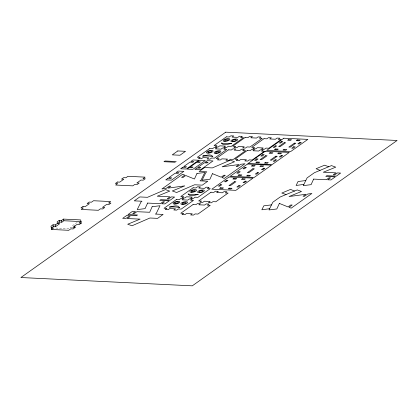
<?xml version="1.0" encoding="UTF-8"?>
<svg xmlns="http://www.w3.org/2000/svg" width="418" height="418" viewBox="0 0 418 418"><rect width="100%" height="100%" fill="white"/><g stroke="black" fill="none" stroke-linecap="round" stroke-linejoin="round"><path stroke-width="0.31" stroke-dasharray="2.09 1.57" d="M72.439 225.741L76.536 222.836L78.25 222.919M72.105 227.277L70.391 227.193L68.343 228.646L54.063 227.956"/><path stroke-width="0.63" d="M57.862 223.092L55.301 224.91L53.018 224.8L50.97 226.253L51.362 227.899L53.645 228.009L51.597 229.466L51.205 227.815M80.873 221.493L81.264 223.139L78.976 223.024L81.024 221.571L80.632 219.925L63.494 219.095L61.446 220.547L59.163 220.438L57.114 221.89L57.506 223.541L59.79 223.651L55.693 226.556L53.41 226.446L51.362 227.899M57.506 223.541L59.555 222.083L61.838 222.193L63.886 220.741L81.024 221.571M74.728 225.851L75.12 227.496L73.072 228.949L70.783 228.839L68.735 230.297L51.597 229.466M81.264 223.139L79.216 224.591L76.928 224.482L72.831 227.387L75.12 227.496M303.86 184.401L296.106 185.467L298.076 181.511L305.772 180.56M269.605 208.718L261.846 209.784L263.815 205.828L271.512 204.877M195.326 194.6L198.32 194.448C195.258 194.804 190.091 197.27 188.032 193.952L188.544 194.067A23.34 7.984 -13.4 0 0 195.326 194.6M176.208 161.541L164.985 160.998L163.981 161.714L175.205 162.257M179.108 207.469L179.615 207.584C177.582 204.256 172.404 206.722 169.347 207.072L172.341 206.926A23.34 7.984 -13.4 0 1 179.113 207.464M328.767 166.73L324.561 165.199L316.097 168.72L320.052 170.356M286.043 194.563L281.836 193.038L290.552 189.406L294.507 191.042M63.494 219.095L63.886 220.741M61.446 220.547L61.838 222.193M59.163 220.438L59.555 222.083M55.301 224.91L55.693 226.556M53.018 224.8L53.41 226.446M152.142 206.717L149.686 212.266L136.89 211.691L134.147 213.655L132.741 213.593L135.484 211.628L132.276 211.482L127.981 214.559L137.517 214.988L136.524 215.698L126.988 215.27L122.693 218.348L125.902 218.494L128.645 216.529L130.05 216.592L127.312 218.557L140.108 219.131L127.704 224.231L132.025 225.767L149.9 218.008L157.638 218.358L163.114 214.434L155.376 214.084L156.254 213.457L159.984 205.729L152.142 206.717M147.601 203.07L145.056 208.634L137.224 209.601L141.08 201.857L141.968 201.23L134.262 200.854L139.784 196.935L147.491 197.306L165.439 189.579L169.713 191.13L157.267 196.209L170.006 196.826L167.237 198.79L168.637 198.858L171.406 196.894L174.599 197.05L170.267 200.123L160.773 199.663L159.77 200.379L169.264 200.839L164.932 203.911L161.74 203.759L164.504 201.795L163.104 201.727L160.34 203.691L147.601 203.07M196.993 173.454L194.448 179.014L185.77 175.513L183.006 177.478L181.605 177.41L184.819 175.132L182.64 174.254L161.923 188.957L166.139 188.387L169.347 186.109L170.748 186.177L167.984 188.137L184.782 185.874L172.331 190.953L176.61 192.51L194.558 184.777L202.26 185.153L207.788 181.229L200.081 180.858L200.969 180.226L204.82 172.488L196.993 173.454M212.454 173.674L209.909 179.233L202.082 180.2L205.933 172.462L206.821 171.829L199.114 171.458L204.642 167.534L212.344 167.911L230.292 160.178L234.571 161.729L222.12 166.813L238.918 164.546L236.154 166.51L237.555 166.578L240.763 164.3L244.979 163.731L224.262 178.434L222.083 177.556L225.297 175.278L223.896 175.21L221.132 177.169L212.454 173.674M279.365 203.414L276.82 208.974L268.993 209.94L272.844 202.202L280.144 197.019L297.203 189.918L301.482 191.47L289.031 196.554L305.835 194.292L303.066 196.251L304.466 196.319L307.679 194.041L311.891 193.471L291.179 208.174L289 207.297L292.213 205.019L290.813 204.951L288.044 206.915L279.365 203.414M313.625 179.097L311.081 184.662L303.254 185.629L307.105 177.885L314.404 172.707L331.464 165.606L335.743 167.158L323.292 172.237L336.03 172.853L333.266 174.818L334.666 174.886L337.43 172.921L340.628 173.078L336.297 176.15L326.803 175.691L325.8 176.406L335.293 176.866L330.962 179.939L327.764 179.787L330.528 177.822L329.133 177.754L326.364 179.719L313.625 179.097M83.036 206.44L80.987 207.892L83.276 208.002L81.228 209.455L98.366 210.285L100.414 208.833L102.697 208.943L104.746 207.49L102.462 207.38L106.559 204.47L108.842 204.585L110.89 203.127L108.607 203.017L110.655 201.565L93.517 200.734L91.469 202.187L89.18 202.077L87.132 203.529L89.421 203.639L85.324 206.549L83.036 206.44M117.448 182.018L115.399 183.471L117.683 183.58L115.634 185.033L132.772 185.864L134.821 184.411L137.109 184.521L139.157 183.068L136.869 182.959L140.965 180.053L143.254 180.163L145.302 178.711L143.013 178.596L145.062 177.143L127.924 176.312L125.875 177.765L123.592 177.655L121.544 179.108L123.827 179.223L119.731 182.128L117.448 182.018M177.802 150.945L172.279 154.864L179.98 155.235L185.508 151.316L177.802 150.945M225.715 132.166L20.9 277.526L192.285 285.834L397.1 140.474L225.715 132.166M182.676 167.315L180.628 168.767L186.339 169.044L198.733 160.251L193.022 159.974L190.974 161.426L193.827 161.567L192.823 162.278L189.971 162.142L183.68 166.604L186.538 166.74L185.535 167.456L182.676 167.315M209.617 148.589L197.327 157.309L200.185 157.45L198.545 158.61L201.403 158.751L203.043 157.586L208.754 157.863L207.114 159.028L209.972 159.164L211.612 158.004L214.465 158.14L226.755 149.419L223.902 149.283L225.537 148.118L222.679 147.977L221.044 149.142L215.333 148.865L216.968 147.7L214.11 147.564L212.475 148.73L209.617 148.589M167.811 178.413L165.763 179.865L171.479 180.142L183.868 171.349L178.157 171.072L176.109 172.524L178.967 172.665L177.964 173.376L175.105 173.24L168.815 177.702L171.673 177.838L170.669 178.554L167.811 178.413M226.368 136.838L214.079 145.558L216.932 145.699L215.296 146.864L218.149 147L219.79 145.835L225.501 146.112L223.865 147.277L226.723 147.418L228.359 146.253L231.217 146.389L243.506 137.668L240.648 137.532L242.288 136.367L239.43 136.231L237.79 137.391L232.079 137.114L233.719 135.954L230.861 135.813L229.221 136.979L226.368 136.838M189.176 167.628L187.128 169.086L192.839 169.363L205.233 160.564L199.517 160.287L197.468 161.745L200.326 161.881L199.323 162.592L196.465 162.456L190.18 166.918L193.038 167.059L192.034 167.77L189.176 167.628M196.946 168.005L194.898 169.462L200.609 169.739L212.997 160.946L207.286 160.669L205.238 162.121L208.096 162.257L207.093 162.973L204.235 162.832L197.949 167.294L200.802 167.435L199.799 168.146L196.946 168.005M245.084 137.501L232.795 146.222L235.653 146.363L234.012 147.523L236.87 147.664L238.506 146.499L244.222 146.775L242.581 147.941L245.439 148.076L247.075 146.917L249.933 147.052L262.222 138.332L259.364 138.191L261.004 137.031L258.146 136.89L256.511 138.055L250.795 137.778L252.435 136.613L249.577 136.477L247.937 137.637L245.084 137.501M228.458 149.843L216.169 158.568L219.027 158.704L217.391 159.869L220.244 160.005L221.885 158.845L227.596 159.122L225.96 160.282L228.813 160.423L230.454 159.258L233.312 159.399L245.601 150.673L242.743 150.537L244.378 149.372L241.526 149.236L239.885 150.396L234.174 150.119L235.809 148.96L232.957 148.818L231.316 149.984L228.458 149.843M176.344 199.548L164.055 208.268L166.913 208.41L165.272 209.57L168.13 209.711L169.771 208.545L175.482 208.822L173.841 209.988L176.699 210.123L178.34 208.963L181.193 209.099L193.482 200.379L190.629 200.238L192.264 199.078L189.406 198.937L187.771 200.102L182.055 199.825L183.695 198.66L180.837 198.524L179.202 199.684L176.344 199.548M193.095 187.797L180.806 196.517L183.659 196.659L182.023 197.819L184.876 197.96L186.517 196.794L192.228 197.071L190.592 198.236L193.445 198.372L195.086 197.212L197.944 197.348L210.233 188.628L207.375 188.492L209.016 187.327L206.158 187.186L204.517 188.351L198.806 188.074L200.447 186.909L197.589 186.773L195.948 187.938L193.095 187.797M247.299 150.485L235.01 159.206L237.863 159.347L236.227 160.507L239.086 160.648L240.721 159.483L246.432 159.76L244.796 160.925L247.655 161.061L249.29 159.901L252.148 160.037L264.437 151.316L261.579 151.175L263.22 150.015L260.362 149.874L258.721 151.039L253.01 150.762L254.651 149.597L251.793 149.461L250.152 150.621L247.299 150.485M263.998 138.682L251.714 147.402L254.567 147.544L252.932 148.709L255.785 148.845L257.425 147.679L263.136 147.956L261.501 149.121L264.354 149.263L265.994 148.097L268.852 148.233L281.142 139.513L278.284 139.377L279.919 138.212L277.066 138.076L275.425 139.236L269.714 138.959L271.35 137.799L268.497 137.658L266.856 138.823L263.998 138.682M229.043 176.976L211.842 189.187L235.836 190.347L253.036 178.136L229.043 176.976M265.289 151.253L248.083 163.464L272.076 164.624L289.282 152.413L265.289 151.253M247.477 164.028L230.271 176.239L254.264 177.404L271.47 165.194L247.477 164.028M283.848 138.217L266.642 150.428L290.635 151.588L307.841 139.382L283.848 138.217M220.453 184.636L218.405 186.088L219.774 186.151L221.822 184.699L220.453 184.636M226.598 180.273L224.55 181.725L225.919 181.793L227.967 180.341L226.598 180.273M256.694 158.913L254.646 160.366L256.015 160.434L258.063 158.976L256.694 158.913M262.838 154.55L260.79 156.003L262.159 156.071L264.207 154.618L262.838 154.55M238.882 171.688L236.834 173.141L238.203 173.209L240.251 171.756L238.882 171.688M245.026 167.331L242.978 168.783L244.347 168.846L246.395 167.393L245.026 167.331M275.253 145.877L273.205 147.329L274.579 147.397L276.627 145.939L275.253 145.877M281.398 141.514L279.349 142.966L280.724 143.034L282.772 141.582L281.398 141.514M193.095 204.512L180.806 213.232L183.664 213.373L182.023 214.538L184.881 214.674L186.522 213.509L192.233 213.786L190.592 214.951L193.45 215.092L195.091 213.927L197.944 214.063L210.233 205.342L207.38 205.207L209.016 204.041L206.158 203.906L204.522 205.066L198.811 204.789L200.447 203.629L197.589 203.488L195.953 204.653L193.095 204.512M210.975 192.228L198.686 200.948L201.544 201.089L199.903 202.255L202.761 202.39L204.402 201.225L210.113 201.502L208.477 202.667L211.33 202.808L212.971 201.643L215.824 201.779L228.113 193.059L225.26 192.923L226.896 191.757L224.043 191.622L222.402 192.782L216.691 192.505L218.327 191.345L215.474 191.204L213.833 192.369L210.975 192.228M220.584 187.745L219.596 188.445L222.454 188.581L223.437 187.886L220.584 187.745M233.855 178.324L232.873 179.024L235.726 179.16L236.708 178.465L233.855 178.324M256.824 162.022L255.842 162.722L258.7 162.858L259.683 162.163L256.824 162.022M265.66 155.7L260.132 159.619L261.532 159.686L267.06 155.768L265.66 155.7M270.096 152.607L269.114 153.301L271.972 153.443L272.954 152.742L270.096 152.607M239.012 174.802L238.03 175.497L240.888 175.638L241.87 174.938L239.012 174.802M252.284 165.382L251.302 166.082L254.16 166.218L255.142 165.523L252.284 165.382M275.384 148.986L274.401 149.686L277.259 149.822L278.242 149.127L275.384 148.986M284.219 142.663L278.696 146.582L280.097 146.65L285.619 142.731L284.219 142.663M288.655 139.57L287.673 140.265L290.531 140.406L291.513 139.706L288.655 139.57M234.503 181.668L228.975 185.587L230.375 185.655L235.904 181.736L234.503 181.668M252.932 168.726L247.409 172.644L248.809 172.712L254.332 168.794L252.932 168.726M229.153 188.163L228.171 188.858L231.023 188.999L232.006 188.299L229.153 188.163M242.424 178.742L241.442 179.437L244.295 179.578L245.277 178.878L242.424 178.742M265.393 162.44L264.411 163.135L267.269 163.276L268.251 162.576L265.393 162.44M278.665 153.019L277.683 153.719L280.541 153.855L281.523 153.16L278.665 153.019M247.581 175.215L246.599 175.915L249.457 176.051L250.439 175.356L247.581 175.215M260.853 165.8L259.871 166.495L262.729 166.636L263.711 165.936L260.853 165.8M283.953 149.404L282.97 150.099L285.828 150.24L286.811 149.539L283.953 149.404M297.224 139.983L296.242 140.683L299.1 140.819L300.082 140.124L297.224 139.983M275.828 156.191L270.305 160.115L271.705 160.178L277.228 156.259L275.828 156.191M294.392 143.155L288.864 147.079L290.264 147.146L295.792 143.222L294.392 143.155M238.96 185.529L236.912 186.982L238.281 187.05L240.329 185.597L238.96 185.529M245.105 181.172L243.057 182.624L244.425 182.692L246.474 181.234L245.105 181.172M275.201 159.807L273.153 161.264L274.527 161.327L276.575 159.875L275.201 159.807M281.345 155.449L279.297 156.902L280.671 156.969L282.72 155.512L281.345 155.449M257.394 172.587L255.346 174.04L256.715 174.107L258.763 172.655L257.394 172.587M263.539 168.224L261.49 169.677L262.859 169.745L264.907 168.292L263.539 168.224M293.765 146.77L291.717 148.228L293.086 148.291L295.134 146.838L293.765 146.77M299.91 142.413L297.862 143.865L299.231 143.933L301.279 142.481L299.91 142.413M231.593 143.489C228.531 143.844 223.364 146.31 221.305 142.993L221.817 143.108A23.34 7.984 -13.4 0 0 228.599 143.64L231.593 143.489M203.785 155.825L202.62 156.113L205.614 155.966A23.34 7.984 -13.4 0 1 212.386 156.504L212.887 156.625C211.21 153.526 206.513 155.543 203.785 155.825M224.853 141.404A3.459 1.181 -13.4 0 0 229.853 139.272A3.459 1.181 -13.4 0 0 224.732 139.33A3.459 1.181 -13.4 0 0 224.853 141.404M233.291 141.195A2.017 0.69 -13.4 0 0 236.212 139.952A2.017 0.69 -13.4 0 0 233.223 139.988A2.017 0.69 -13.4 0 0 233.291 141.195M225.532 140.819A2.017 0.69 -13.4 0 0 228.447 139.575A2.017 0.69 -13.4 0 0 225.459 139.612A2.017 0.69 -13.4 0 0 225.532 140.819M216.545 152.946A2.017 0.69 -13.4 0 0 219.46 151.703A2.017 0.69 -13.4 0 0 216.477 151.739A2.017 0.69 -13.4 0 0 216.545 152.946M215.866 153.531A3.459 1.181 -13.4 0 0 220.866 151.4A3.459 1.181 -13.4 0 0 215.745 151.457A3.459 1.181 -13.4 0 0 215.866 153.531M208.781 152.57A2.017 0.69 -13.4 0 0 211.701 151.326A2.017 0.69 -13.4 0 0 208.713 151.363A2.017 0.69 -13.4 0 0 208.781 152.57M208.107 153.155A3.459 1.181 -13.4 0 0 213.107 151.023A3.459 1.181 -13.4 0 0 207.986 151.081A3.459 1.181 -13.4 0 0 208.107 153.155M191.58 192.364A3.459 1.181 -13.4 0 0 196.58 190.232A3.459 1.181 -13.4 0 0 191.46 190.289A3.459 1.181 -13.4 0 0 191.58 192.364M199.344 192.74A3.459 1.181 -13.4 0 0 204.345 190.608A3.459 1.181 -13.4 0 0 199.224 190.665A3.459 1.181 -13.4 0 0 199.344 192.74M200.018 192.155A2.017 0.69 -13.4 0 0 202.939 190.911A2.017 0.69 -13.4 0 0 199.95 190.948A2.017 0.69 -13.4 0 0 200.018 192.155M192.259 191.778A2.017 0.69 -13.4 0 0 195.175 190.535A2.017 0.69 -13.4 0 0 192.186 190.571A2.017 0.69 -13.4 0 0 192.259 191.778M183.272 203.906A2.017 0.69 -13.4 0 0 186.188 202.662A2.017 0.69 -13.4 0 0 183.199 202.699A2.017 0.69 -13.4 0 0 183.272 203.906M182.593 204.491A3.459 1.181 -13.4 0 0 187.593 202.359A3.459 1.181 -13.4 0 0 182.473 202.416A3.459 1.181 -13.4 0 0 182.593 204.491M175.508 203.529A2.017 0.69 -13.4 0 0 178.423 202.286A2.017 0.69 -13.4 0 0 175.44 202.322A2.017 0.69 -13.4 0 0 175.508 203.529M174.834 204.115A3.459 1.181 -13.4 0 0 179.834 201.983A3.459 1.181 -13.4 0 0 174.714 202.04A3.459 1.181 -13.4 0 0 174.834 204.115M232.617 141.78A3.459 1.181 -13.4 0 0 237.617 139.649A3.459 1.181 -13.4 0 0 232.497 139.706A3.459 1.181 -13.4 0 0 232.617 141.78"/></g></svg>
